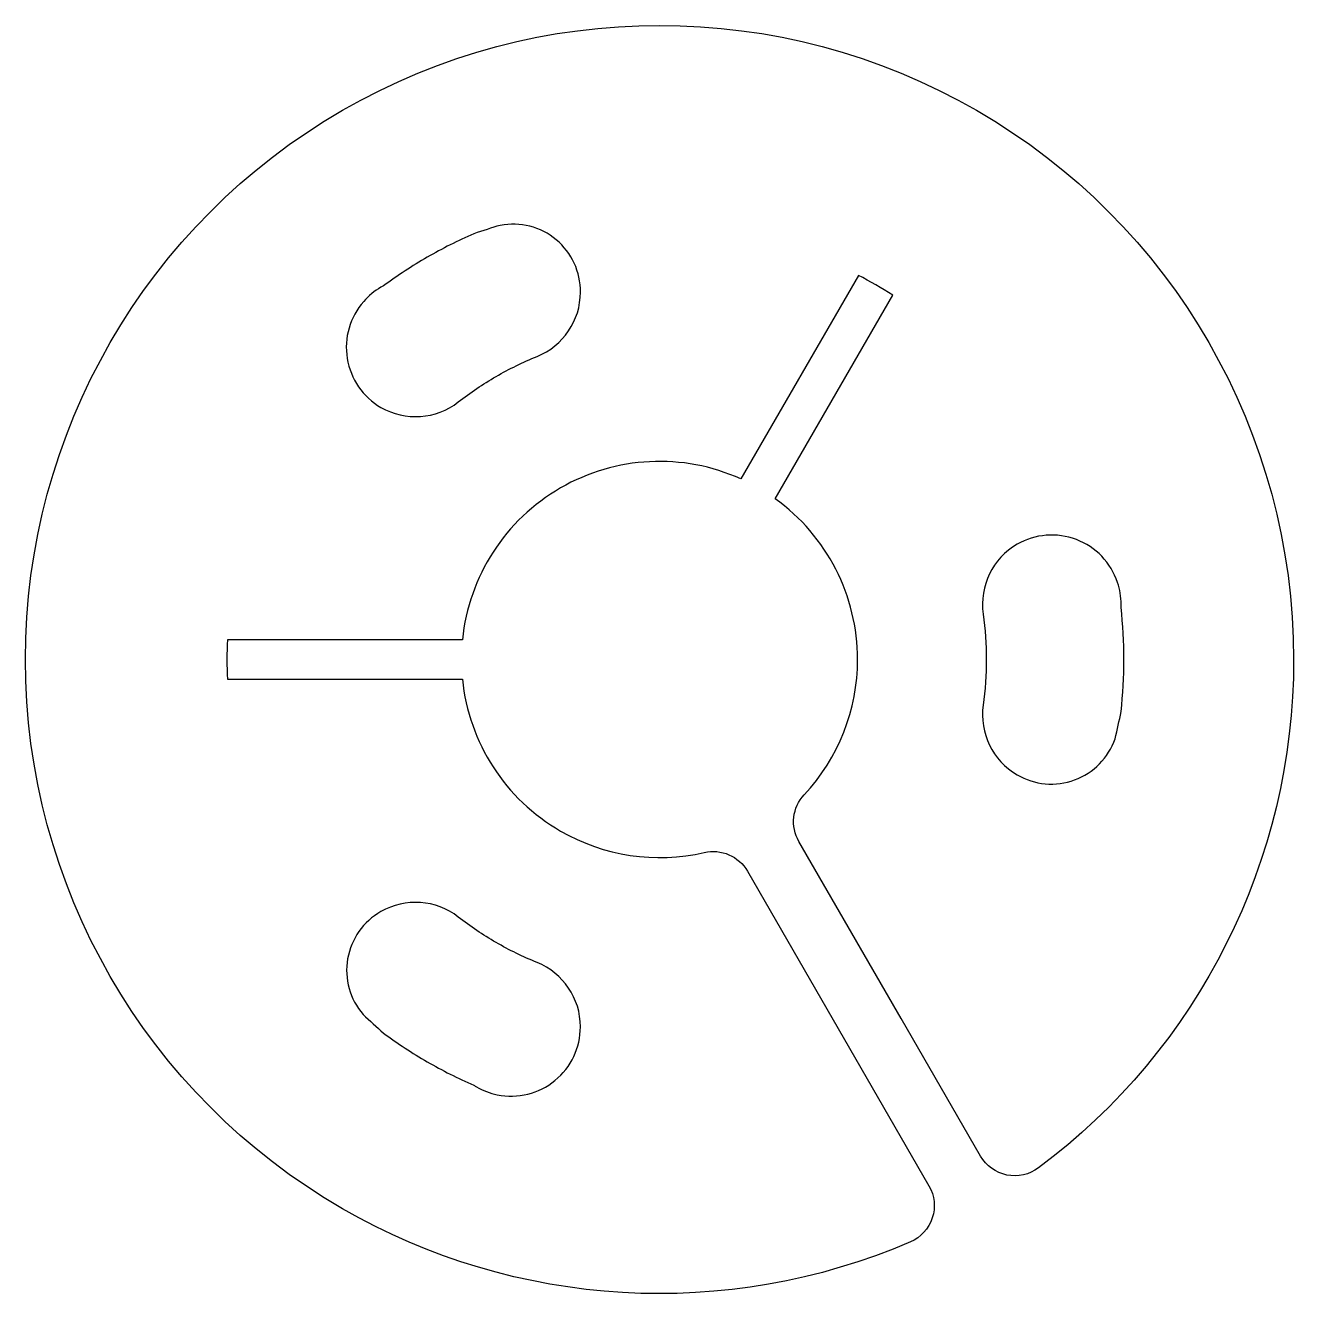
# Model space of a CAD drawing. Header units: millimetres. Extents: x -32 to 32, y -32 to 32.
import ezdxf

# ---------------------------------------------------------------- set-up
doc = ezdxf.new("R2010")
doc.units = ezdxf.units.MM
doc.layers.add('Default', color=70, linetype='Continuous')

msp = doc.modelspace()

# ---------------------------------------------------------------- linework, layer by layer
at = {"layer": 'Default'}
for points in [[(-9.95, 1), (-21.817, 1, 0.022905), (-21.817, -1), (-9.95, -1, 0.241283), (-5, -8.66, 0.190047), (2.257, -9.742, -0.329955), (4.44, -10.69), (9.595, -19.62), (13.606, -26.567, -0.448874), (12.666, -29.404, -0.236868), (-16.008, -27.726, -0.57735), (-16.008, 27.726, -0.57735), (32.016, 0, -0.236868), (19.132, -25.671, -0.448874), (16.204, -25.067), (12.193, -18.12), (7.038, -9.19, -0.329955), (7.309, -6.825, 0.190047), (10, 0, 0.241283), (5.841, 8.117), (11.775, 18.394, 0.022905), (10.043, 19.394), (4.109, 9.117, 0.241283), (-5, 8.66, 0.241283)], [(-14.935, 18.079, 0.474262), (-14.063, 12.729, 0.305838), (-10.157, 13.003, -0.0349), (-8.25, 14.289, -0.034942), (-6.18, 15.299, 0.305623), (-3.992, 18.544, 0.474262), (-8.036, 21.919, 0.013611), (-9.373, 21.495, 0.028109), (-11.725, 20.308, 0.028109), (-13.929, 18.865, 0.01094), (-14.063, 18.791, 0.080929)], [(23.124, 3.894, 0.474262), (18.055, 5.815, 0.305838), (16.34, 2.295, -0.0349), (16.5, 0, -0.034942), (16.339, -2.298, 0.305623), (18.055, -5.815, 0.474262), (23, -4, 0.013611), (23.302, -2.63, 0.028109), (23.45, 0, 0.028109), (23.302, 2.63, 0.01094), (23.305, 2.783, 0.080929)], [(-8.189, -21.974, 0.474262), (-3.992, -18.544, 0.305838), (-6.182, -15.298, -0.0349), (-8.25, -14.289, -0.034942), (-10.159, -13.001, 0.305623), (-14.063, -12.729, 0.474262), (-14.964, -17.919, 0.013611), (-13.929, -18.865, 0.028109), (-11.725, -20.308, 0.028109), (-9.373, -21.495, 0.01094), (-9.242, -21.575, 0.080929)]]:
    msp.add_lwpolyline(points, format="xyb", close=True, dxfattribs=at)

doc.saveas('drawing.dxf')
